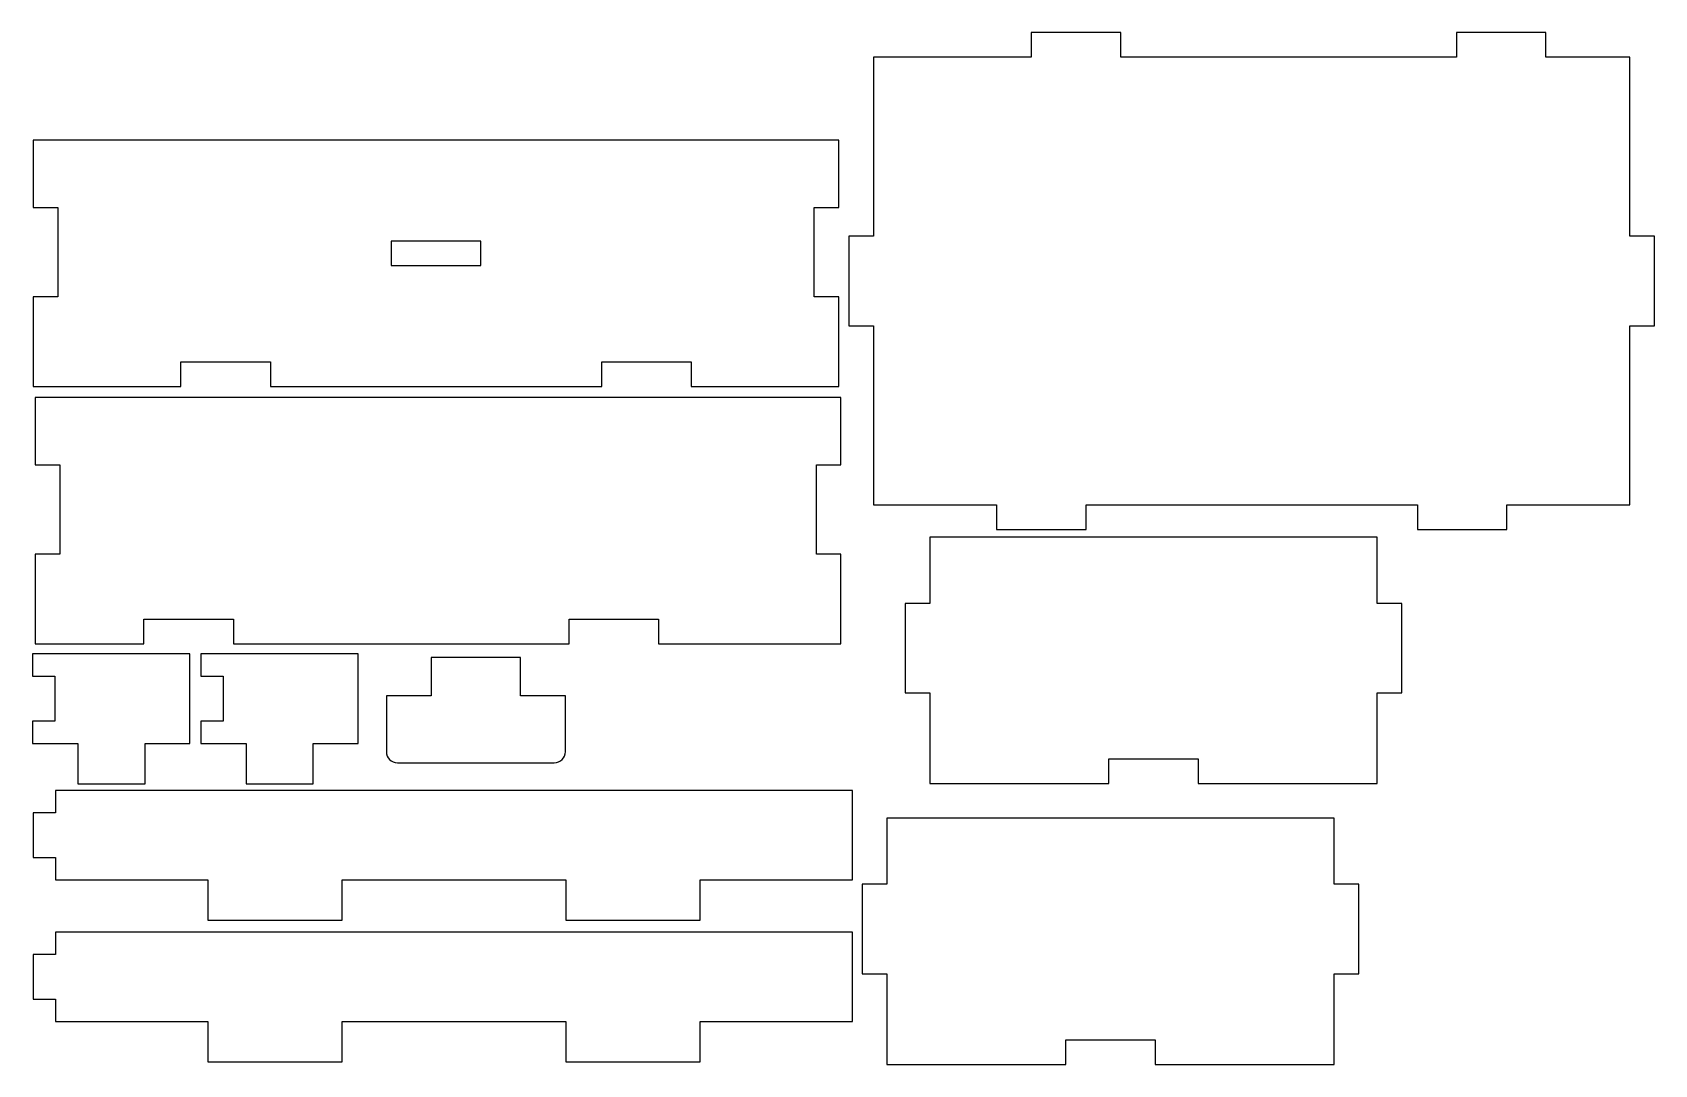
# Model space of a CAD drawing. Header units: millimetres. Extents: x 0 to 362, y -1 to 230.
import ezdxf

# ---------------------------------------------------------------- set-up
doc = ezdxf.new("R2010")
doc.units = ezdxf.units.MM

msp = doc.modelspace()

# ---------------------------------------------------------------- linework, layer by layer
at = {"color": 7, "linetype": 'Continuous'}
for p, q in [((242.95, 229.93), (222.95, 229.93)), ((222.95, 229.93), (222.95, 224.43)), ((242.95, 224.43), (242.95, 229.93)), ((337.95, 229.93), (317.95, 229.93)), ((317.95, 229.93), (317.95, 224.43)), ((337.95, 224.43), (337.95, 229.93)), ((222.95, 224.43), (187.73, 224.43)), ((187.73, 224.43), (187.73, 184.43)), ((317.95, 224.43), (242.95, 224.43)), ((356.73, 224.43), (337.95, 224.43)), ((356.73, 184.43), (356.73, 224.43)), ((180, 205.86), (0, 205.86)), ((0, 205.86), (0, 190.86)), ((180, 190.86), (180, 205.86)), ((0, 190.86), (5.5, 190.86)), ((5.5, 190.86), (5.5, 170.86)), ((174.5, 170.86), (174.5, 190.86)), ((174.5, 190.86), (180, 190.86)), ((80, 183.36), (80, 177.86)), ((100, 183.36), (80, 183.36)), ((100, 177.86), (100, 183.36)), ((187.73, 184.43), (182.23, 184.43)), ((182.23, 184.43), (182.23, 164.43)), ((362.23, 184.43), (356.73, 184.43)), ((362.23, 164.43), (362.23, 184.43)), ((80, 177.86), (100, 177.86)), ((0, 170.86), (0, 150.86)), ((5.5, 170.86), (0, 170.86)), ((180, 170.86), (174.5, 170.86)), ((180, 150.86), (180, 170.86)), ((182.23, 164.43), (187.73, 164.43)), ((187.73, 164.43), (187.73, 124.43)), ((356.73, 124.43), (356.73, 164.43)), ((356.73, 164.43), (362.23, 164.43)), ((33, 150.86), (33, 156.36)), ((33, 156.36), (53, 156.36)), ((53, 156.36), (53, 150.86)), ((127, 150.86), (127, 156.36)), ((127, 156.36), (147, 156.36)), ((147, 156.36), (147, 150.86)), ((0, 150.86), (33, 150.86)), ((53, 150.86), (127, 150.86)), ((147, 150.86), (180, 150.86)), ((180.46, 148.4), (0.46, 148.4)), ((0.46, 148.4), (0.46, 133.4)), ((180.46, 133.4), (180.46, 148.4)), ((0.46, 133.4), (5.96, 133.4)), ((5.96, 133.4), (5.96, 113.4)), ((174.96, 113.4), (174.96, 133.4)), ((174.96, 133.4), (180.46, 133.4)), ((187.73, 124.43), (215.23, 124.43)), ((215.23, 124.43), (215.23, 118.93)), ((235.23, 118.93), (235.23, 124.43)), ((235.23, 124.43), (309.23, 124.43)), ((309.23, 124.43), (309.23, 118.93)), ((329.23, 118.93), (329.23, 124.43)), ((329.23, 124.43), (356.73, 124.43)), ((300.28, 117.19), (200.28, 117.19)), ((200.28, 117.19), (200.28, 102.44)), ((215.23, 118.93), (235.23, 118.93)), ((300.28, 102.44), (300.28, 117.19)), ((309.23, 118.93), (329.23, 118.93)), ((0.46, 113.4), (0.46, 93.4)), ((5.96, 113.4), (0.46, 113.4)), ((180.46, 113.4), (174.96, 113.4)), ((180.46, 93.4), (180.46, 113.4)), ((200.28, 102.44), (194.78, 102.44)), ((194.78, 102.44), (194.78, 82.44)), ((305.78, 102.44), (300.28, 102.44)), ((305.78, 82.44), (305.78, 102.44)), ((24.73, 93.4), (24.73, 98.9)), ((24.73, 98.9), (44.73, 98.9)), ((44.73, 98.9), (44.73, 93.4)), ((119.73, 93.4), (119.73, 98.9)), ((119.73, 98.9), (139.73, 98.9)), ((139.73, 98.9), (139.73, 93.4)), ((35, 91.17), (-0.17, 91.17)), ((-0.17, 91.17), (-0.17, 86.17)), ((0.46, 93.4), (24.73, 93.4)), ((35, 71.17), (35, 91.17)), ((72.58, 91.17), (37.41, 91.17)), ((37.41, 91.17), (37.41, 86.17)), ((44.73, 93.4), (119.73, 93.4)), ((72.58, 71.17), (72.58, 91.17)), ((139.73, 93.4), (180.46, 93.4)), ((108.9, 90.32), (88.9, 90.32)), ((88.9, 90.32), (88.9, 81.82)), ((108.9, 81.82), (108.9, 90.32)), ((-0.17, 86.17), (4.83, 86.17)), ((4.83, 86.17), (4.83, 76.17)), ((37.41, 86.17), (42.41, 86.17)), ((42.41, 86.17), (42.41, 76.17)), ((88.9, 81.82), (78.9, 81.82)), ((78.9, 81.82), (78.9, 69.32)), ((118.9, 81.82), (108.9, 81.82)), ((118.9, 69.32), (118.9, 81.82)), ((194.78, 82.44), (200.28, 82.44)), ((200.28, 82.44), (200.28, 62.19)), ((300.28, 62.19), (300.28, 82.44)), ((300.28, 82.44), (305.78, 82.44)), ((4.83, 76.17), (-0.17, 76.17)), ((-0.17, 76.17), (-0.17, 71.17)), ((42.41, 76.17), (37.41, 76.17)), ((37.41, 76.17), (37.41, 71.17)), ((-0.17, 71.17), (10, 71.17)), ((10, 71.17), (10, 62.17)), ((25, 62.17), (25, 71.17)), ((25, 71.17), (35, 71.17)), ((37.41, 71.17), (47.58, 71.17)), ((47.58, 71.17), (47.58, 62.17)), ((62.58, 62.17), (62.58, 71.17)), ((62.58, 71.17), (72.58, 71.17)), ((81.4, 66.82), (116.4, 66.82)), ((240.28, 62.19), (240.28, 67.69)), ((240.28, 67.69), (260.28, 67.69)), ((260.28, 67.69), (260.28, 62.19)), ((10, 62.17), (25, 62.17)), ((47.58, 62.17), (62.58, 62.17)), ((200.28, 62.19), (240.28, 62.19)), ((260.28, 62.19), (300.28, 62.19)), ((183, 60.68), (5, 60.68)), ((5, 60.68), (5, 55.68)), ((183, 40.68), (183, 60.68)), ((5, 55.68), (0, 55.68)), ((0, 55.68), (0, 45.68)), ((290.68, 54.45), (190.68, 54.45)), ((190.68, 54.45), (190.68, 39.7)), ((290.68, 39.7), (290.68, 54.45)), ((0, 45.68), (5, 45.68)), ((5, 45.68), (5, 40.68)), ((5, 40.68), (39, 40.68)), ((39, 40.68), (39, 31.68)), ((69, 40.68), (119, 40.68)), ((69, 31.68), (69, 40.68)), ((119, 40.68), (119, 31.68)), ((149, 31.68), (149, 40.68)), ((149, 40.68), (183, 40.68)), ((190.68, 39.7), (185.18, 39.7)), ((185.18, 39.7), (185.18, 19.7)), ((296.18, 39.7), (290.68, 39.7)), ((296.18, 19.7), (296.18, 39.7)), ((183, 29.04), (5, 29.04)), ((5, 29.04), (5, 24.04)), ((39, 31.68), (69, 31.68)), ((119, 31.68), (149, 31.68)), ((183, 9.04), (183, 29.04)), ((5, 24.04), (0, 24.04)), ((0, 24.04), (0, 14.04)), ((185.18, 19.7), (190.68, 19.7)), ((190.68, 19.7), (190.68, -0.55)), ((290.68, -0.55), (290.68, 19.7)), ((290.68, 19.7), (296.18, 19.7)), ((0, 14.04), (5, 14.04)), ((5, 14.04), (5, 9.04)), ((5, 9.04), (39, 9.04)), ((39, 9.04), (39, 0.04)), ((69, 0.04), (69, 9.04)), ((69, 9.04), (119, 9.04)), ((119, 9.04), (119, 0.04)), ((149, 9.04), (183, 9.04)), ((149, 0.04), (149, 9.04)), ((230.68, -0.55), (230.68, 4.95)), ((230.68, 4.95), (250.68, 4.95)), ((250.68, 4.95), (250.68, -0.55)), ((39, 0.04), (69, 0.04)), ((119, 0.04), (149, 0.04)), ((190.68, -0.55), (230.68, -0.55)), ((250.68, -0.55), (290.68, -0.55))]:
    msp.add_line(p, q, dxfattribs=at)
for centre, start, end in [((81.4, 69.32), 180, 270), ((116.4, 69.32), 270, 0)]:
    msp.add_arc(centre, 2.5, start, end, dxfattribs=at)

doc.saveas('drawing.dxf')
